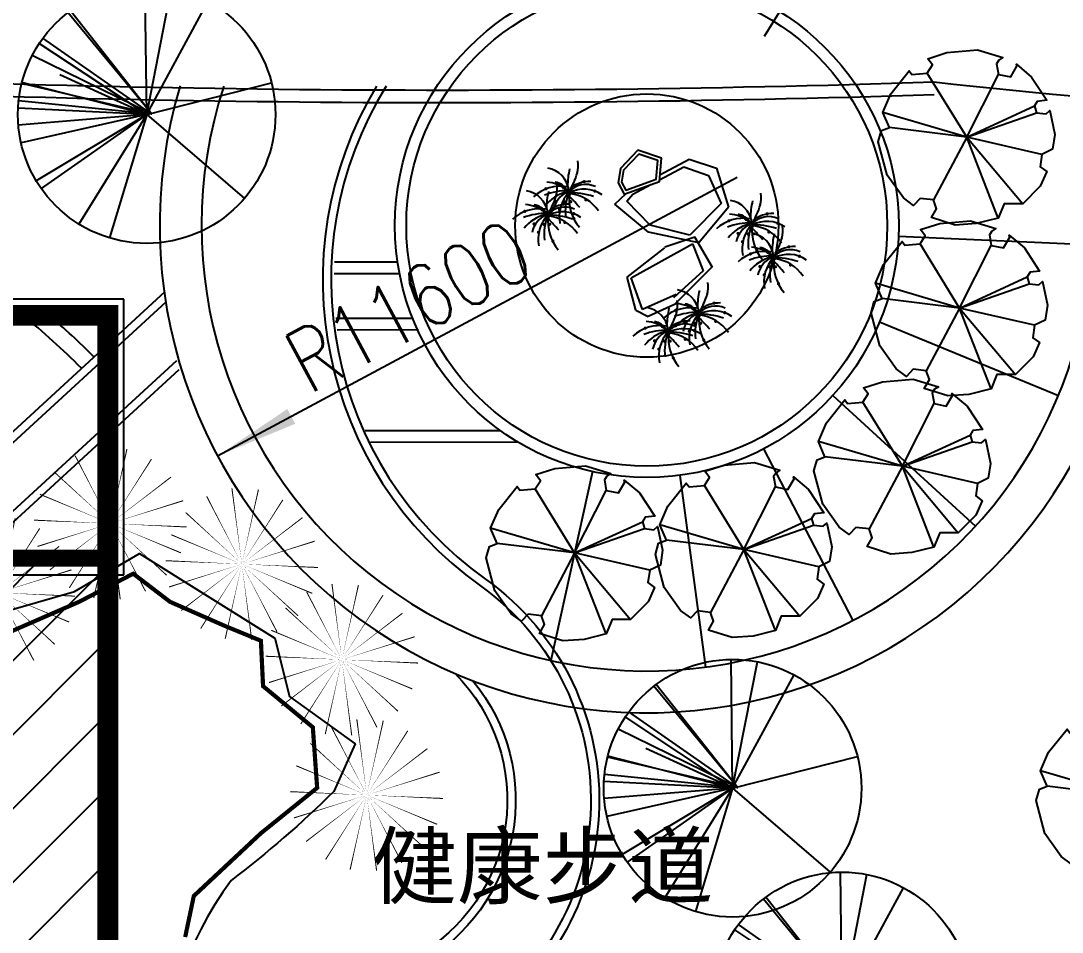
# Model space of a CAD drawing. Extents: x 116619 to 413619, y -387877 to -177877.
# Drawn here: x 276959 to 301882, y -283038 to -261234 of the extents above; entities that cross this region are included whole.
import ezdxf

# ---------------------------------------------------------------- set-up
doc = ezdxf.new("R2010")
doc.units = 0
doc.header["$LTSCALE"] = 35
doc.header["$MEASUREMENT"] = 0
doc.linetypes.add('DASH_200', pattern=[0.7, 0.5, -0.2])
doc.layers.get('0').update_dxf_attribs({"linetype": 'CONTINUOUS'})
for name, color, linetype in [('FU', 7, 'CONTINUOUS'), ('LA-POOLS', 132, 'CONTINUOUS'), ('LA-ROCKS', 42, 'CONTINUOUS'), ('LAYER1', 160, 'CONTINUOUS'), ('LAYER11', 50, 'CONTINUOUS'), ('PUB_DIM', 3, 'CONTINUOUS'), ('PUB_TEXT', 7, 'CONTINUOUS'), ('TREE', 84, 'CONTINUOUS'), ('YJ', 31, 'CONTINUOUS'), ('YJ1', 7, 'CONTINUOUS'), ('新路', 21, 'CONTINUOUS')]:
    doc.layers.add(name, color=color, linetype=linetype)
doc.styles.add('DIM_FONT', font='SIMPLEX.shx', dxfattribs={"width": 0.8})
doc.styles.add('HZ1', font='simhei.ttf')

# ---------------------------------------------------------------- blocks, each defined once
blk = doc.blocks.new('TREE1')
at = {"layer": 'TREE', "ltscale": 200}
for p, q in [((196.6270091500483, 118.3983444665791), (958.0141648878343, 4309.183757203224)), ((196.6270091422484, 118.398344505229), (-2794.456173498707, 3150.858430103224)), ((196.6270091554034, 118.3983444724581), (4336.100079659838, 1121.969704664894)), ((196.6270177267725, 118.3983442675089), (-4060.454977102112, -21.76491311425343)), ((196.6270177267143, 118.3983442675089), (-3824.565517704468, -1286.024468790623)), ((196.627009150805, 118.3983444793848), (-3452.30805945769, -2078.796603985014)), ((100.2623868038645, 255.8389014034183), (-1486.916355925845, -3794.155107475352)), ((100.2623868038645, 255.8389014034183), (-1393.429465544701, -3833.071405344759)), ((100.2623868038645, 255.8389014034183), (-246.1963523110608, -4117.909038967104)), ((196.6270091505721, 118.398344474961), (-38.03785227955086, -4134.521262015798)), ((100.2623868038645, 255.8389014034183), (423.6535145242233, -4134.935846759006)), ((100.2623868038645, 255.8389014034183), (1951.102663122234, -3762.865361598902)), ((100.2623868038645, 255.8389014034183), (1398.004664635111, -3968.052989551448)), ((196.6270091509796, 118.3983444744954), (1365.846712412254, -3977.36996708368)), ((196.6270091510378, 118.3983444746118), (2161.67729479901, -3660.61874351732)), ((196.6270091509796, 118.3983444744954), (2641.886052459246, -3369.16541660286)), ((196.6270091510378, 118.3983444744954), (3936.534364741005, -1920.102513525169)), ((196.6270091510378, 118.3983444744954), (4071.320354574767, -1650.540392562514)), ((196.6270091514452, 118.3983444737969), (518.7873531829682, -3020.630578807788)), ((196.6270091515617, 118.3983444725163), (4454.799805438844, 16.62794889882207)), ((196.6270091509796, 118.3983444744954), (3102.838756037934, -2995.494084418402))]:
    blk.add_line(p, q, dxfattribs=at)
blk.add_circle((196.6270091511542, 118.3983444746118), 4259.388779679558, dxfattribs=at)
blk = doc.blocks.new('2')
for p, q in [((-1.03609636425972e-08, 9.837094694375992e-09), (-68.9524859910016, 1678.33214586298)), ((-1.03609636425972e-08, 9.837094694375992e-09), (-1167.224906997202, 1352.376489206916)), ((-1.03609636425972e-08, 9.837094694375992e-09), (-1277.824617974969, 1221.762453086441)), ((-1.03609636425972e-08, 9.837094694375992e-09), (1494.832892336883, 1004.587669482804)), ((-1807.271183743243, 369.2444760354119), (-1.03609636425972e-08, 9.837094694375992e-09)), ((-1.03609636425972e-08, 9.837094694375992e-09), (-1879.089685473795, -893.2046650637058)), ((-1490.444621579139, -1446.562913428992), (-1.03609636425972e-08, 9.837094694375992e-09)), ((-1.03609636425972e-08, 9.837094694375992e-09), (100.9696429652104, -1695.170093550172)), ((-1.03609636425972e-08, 9.837094694375992e-09), (1779.648050310105, -559.8013749332749)), ((-1.03609636425972e-08, 9.837094694375992e-09), (2074.787512167779, -293.9034392897156))]:
    blk.add_line(p, q)
blk.add_lwpolyline([(1267.746959990589, 1645.455038877029), (629.0589028555551, 2006.862265282427), (0.2890181525144726, 2090.705721887876), (59.68932917575876, 1995.554219796031), (76.58963469881564, 1891.537084196985), (-68.95248599056504, 1678.332145862456), (-361.2328878195112, 1746.412654135434), (-391.5044131193717, 2041.210980124597), (-358.3244998261216, 2080.395190960786), (-816.5003752122866, 1952.505317088391), (-1378.579042923753, 1598.624167118862), (-1183.241917856751, 1478.072306512855), (-1167.224906997493, 1352.376489207207), (-1277.824617975013, 1221.762453086732), (-1496.160886992322, 1294.463496797369), (-1544.501226917811, 1402.676402501296), (-1889.956794065947, 932.6916103522526), (-1988.068579930463, 589.6177021349431), (-1807.271183742909, 369.2444760348299), (-1892.533791654219, 82.6160452796612), (-2083.793078714487, 42.68267529667355), (-2088.418728070887, -334.6531320327776), (-1879.089685474231, -893.2046650631819), (-1475.592967823904, -1077.840291285247), (-1490.444621578907, -1446.562913429283), (-1061.633418390207, -1787.23964472278), (-618.2824863221322, -2028.095010522229), (-31.12931245547952, -2099.125418928161), (-52.98665774003894, -1856.351062411442), (100.9696429646865, -1695.170093549357), (402.5660440915381, -1793.51985118672), (477.9607484462322, -2014.393881021068), (775.4566940386139, -1952.285118506348), (1357.9154250547, -1615.661142253724), (1878.639978840656, -980.0697803439689), (1921.425198779631, -702.280272659089), (1779.6480503106, -559.801374933857), (2074.787512168303, -293.9034392905887), (2083.77212106112, 191.9203395922668), (1911.12945997616, 876.3934278130764), (1814.163565686409, 823.8953650432522), (1494.83289233729, 1004.587669482105), (1461.938193482783, 1234.327332823537), (1623.474707503628, 1321.809743415564)], close=True)
at = {"style": 'DIM_FONT', "width": 0.8, "flags": 9}
for tag in ['XSIZE', 'YSIZE']:
    blk.add_attdef(tag, (-1.037551555782557e-08, 9.837094694375992e-09), '', height=0.35, rotation=319.7431607448266, dxfattribs=at)
blk = doc.blocks.new('M_F19')
at = {"const_width": 29.997}
for points in [[(268.7080528295992, 189.5246823612033, 1), (298.7110528295925, 189.5246823612033, 1)], [(-446.0820038316924, 82.30226051427235, 1), (-416.0790038316882, 82.30226051427235, 1)], [(-191.8093345468515, 156.4668311215355, 1), (-161.8063345468472, 156.4668311215355, 1)], [(-123.0610951829804, 98.83118613411352, 1), (-93.05809518297974, 98.83118613411352, 1)], [(-61.25954202660796, -8.391235712817434, 1), (-31.25654202661462, -8.391235712817434, 1)], [(-33.71233810031845, 49.24440927460455, 1), (-3.709338100325112, 49.24440927460455, 1)], [(-19.93873613717733, 16.33028782293695, 1), (10.06426386282692, 16.33028782293695, 1)], [(14.31561309290555, -0.1986377968969464, 1), (44.31861309290616, -0.1986377968969464, 1)], [(461.0593985062042, 8.137689907016465, 1), (491.0623985062048, 8.137689907016465, 1)], [(-281.1580916295134, -156.8641067153294, 1), (-251.1550916295128, -156.8641067153294, 1)], [(-95.63366170854351, -173.3930323351706, 1), (-65.63066170855018, -173.3930323351706, 1)], [(-13.11182038153493, -33.11275924857182, 1), (16.89117961846932, -33.11275924857182, 1)], [(7.488697337259509, -173.3930323351706, 1), (37.49169733725284, -173.3930323351706, 1)], [(289.3085705483827, -148.6715087994162, 1), (319.311570548387, -148.6715087994162, 1)], [(-205.5829365099999, -313.5295756337619, 1), (-175.5799365099992, -313.5295756337619, 1)], [(55.63641898233618, -486.7239701720391, 1), (85.63941898234043, -486.7239701720391, 1)]]:
    blk.add_lwpolyline(points, format="xyb", close=True, dxfattribs=at)
for centre, radius, start, end in [((-482.9476049698787, -9.366995773521921), 481.590292170942, 6.990448297876262, 78.02836256322455), ((1198.922633930124, 96.34765904088272), 1224.727740074601, 163.8561215232247, 179.1105149163876), ((-364.0624273419307, 515.2882468599455), 548.1530888286114, 342.9456350568751, 6.481377850901596), ((-479.6631429767804, -437.3135074485181), 647.0761581219064, 48.75809887789755, 83.86240095366526), ((-315.4999156218582, -111.3503274217328), 315.4465604040754, 28.89011928670217, 78.45792187995568), ((-1741.271413846636, 1043.621006615649), 2025.93579038022, 328.9872775939272, 340.3610108459401), ((-184.6246790750956, -610.5179731575663), 732.1080079143107, 78.55155098013316, 130.9815348713877), ((-55.34489215565918, -1222.577526333058), 1255.971122874843, 88.32856473930403, 108.7290030802688), ((104.3438884092575, -701.2951203766679), 728.2267695975378, 103.045235373428, 139.776625494149), ((154.9695312472904, -426.2726432152922), 475.875404494438, 114.0955767610405, 166.2953379553469), ((298.1803219250505, -285.4993274423141), 422.0224543355716, 62.9908582621707, 135.9101719540797), ((256.6452040341828, -536.2419319682922), 586.1115378131698, 53.32312996791644, 115.7632577042061), ((365.5584485565705, -390.9622622612733), 581.995294796342, 85.87406080653938, 126.9558399417119), ((450.0667731131434, -463.4394365845765), 649.3232523907575, 134.4860623050567, 189.3762174920274), ((778.5288632172087, -372.2509250680741), 863.8362127019741, 155.0887597473385, 185.9637238118709), ((-86.60310277417375, -1604.443387119136), 1605.401999270764, 70.52489667841802, 87.82436815328639), ((805.4092372159939, -148.5996439054143), 812.9823453502462, 171.2495824831473, 218.2332804430338), ((-3287.951766343682, -3108.005333478603), 4475.046511780242, 39.0487703031419, 42.67989976416857), ((-82.58800080557194, -736.4260957738588), 718.2576203812787, 31.31504884319343, 82.13779409021814)]:
    blk.add_arc(centre, radius, start, end)
at = {"width": 0.8, "flags": 9}
for tag in ['YSIZE', 'XSIZE']:
    blk.add_attdef(tag, (0, 0), '', height=0.5, dxfattribs=at)
blk = doc.blocks.new('U_B20AEB')
at = {"layer": 'LAYER1', "color": 96}
for points in [[(3.637978807091713e-12, 2.91038304567337e-11, 0, 20, 0), (-184.8422535748796, 1415.007987529869, 20, 20, 0)], [(3.637978807091713e-12, 2.91038304567337e-11, 0, 20, 0), (310.2663330081596, 1392.892338295263, 20, 20, 0)], [(3.637978807091713e-12, 2.91038304567337e-11, 0, 20, 0), (-657.6561363956826, 1266.452790174619, 20, 20, 0)], [(1.091393642127514e-11, 2.91038304567337e-11, 0, 20, 0), (767.9522207870286, 1202.773316160718, 20, 20, 0)], [(3.637978807091713e-12, 2.91038304567337e-11, 0, 20, 0), (-1051.146983196297, 965.144695471754, 20, 20, 0)], [(1.091393642127514e-11, 2.91038304567337e-11, 0, 20, 0), (1133.011736971293, 867.5820810535661, 20, 20, 0)], [(3.637978807091713e-12, 2.91038304567337e-11, 0, 20, 0), (-1317.853990546177, 547.4259064763173, 20, 20, 0)], [(-3.637978807091713e-12, 2.91038304567337e-11, 0, 20, 0), (1361.413316204442, 427.7476428235386, 20, 20, 0)], [(1.091393642127514e-11, 2.91038304567337e-11, 0, 20, 0), (-1425.608357182708, 63.67947401394485, 20, 20, 0)], [(-3.637978807091713e-12, 2.91038304567337e-11, 0, 20, 0), (-1361.413316204478, -427.7476428234804, 20, 20, 0)], [(-3.637978807091713e-12, 2.91038304567337e-11, 0, 20, 0), (-1133.011736971301, -867.5820810535079, 20, 20, 0)], [(1.091393642127514e-11, 2.91038304567337e-11, 0, 20, 0), (-767.9522207870214, -1202.773316160645, 20, 20, 0)], [(1.091393642127514e-11, 2.91038304567337e-11, 0, 20, 0), (-310.2663330081596, -1392.892338295205, 20, 20, 0)], [(3.637978807091713e-12, 2.91038304567337e-11, 0, 20, 0), (1425.608357182722, -63.67947401388665, 20, 20, 0)], [(3.637978807091713e-12, 2.91038304567337e-11, 0, 20, 0), (1317.853990546184, -547.4259064762591, 20, 20, 0)], [(3.637978807091713e-12, 2.91038304567337e-11, 0, 20, 0), (1051.146983196304, -965.1446954716957, 20, 20, 0)], [(3.637978807091713e-12, 2.91038304567337e-11, 0, 20, 0), (657.6561363956898, -1266.452790174561, 20, 20, 0)], [(3.637978807091713e-12, 2.91038304567337e-11, 0, 20, 0), (184.8422535748869, -1415.007987529825, 20, 20, 0)]]:
    blk.add_lwpolyline(points, format="xyseb", dxfattribs=at)
at = {"flags": 9}
for tag in ['YSIZE', 'XSIZE']:
    blk.add_attdef(tag, (0, 0), '', height=0.5, dxfattribs=at)
blk = doc.blocks.new('A$C4174490C')
at = {"layer": 'LAYER1', "xscale": 0.00128, "yscale": 0.00128, "zscale": 0.00128}
blk.add_blockref('U_B20AEB', (1.825350721122959, 1.812876843738195), dxfattribs=at)
blk = doc.blocks.new('_ARROW')
blk.add_solid([(0, 0), (-1, 0.1), (-1, -0.1)])

msp = doc.modelspace()

# ---------------------------------------------------------------- hatches: boundary and pattern name
h = msp.add_hatch()
h.set_pattern_fill('ANSI31', color=256, scale=10000, style=0)
h.set_pattern_definition([(45, (0, 0), (-883.8834764831844, 883.8834764831845), [])])
h.paths.add_polyline_path([(236966.8906804842, -300379.5818405207), (245580.5499667004, -300379.5818405207), (245580.5499667004, -304519.5818405207), (236966.8906804842, -304519.5818405207)], flags=16)
h.paths.add_polyline_path([(279020.709975531, -268289.8483860219), (276120.1891458838, -268289.8483860219), (276120.1891458839, -274089.8483860238), (279020.7099755313, -274089.8483860237)], flags=16)
edge = h.paths.add_edge_path()
edge.add_line((276340.9290412129, -304679.5818405189), (279040.4866071889, -304679.5818405187))
edge.add_line((279040.4866071889, -304679.5818405187), (279040.4866071665, -268279.5818404977))
edge.add_line((279040.4866071665, -268279.5818404977), (241440.4866197506, -268278.8939743255))
edge.add_line((241440.4866197506, -268278.8939743255), (241524.684223327, -282103.403305457))
edge.add_line((241531.6832244877, -282103.403305457), (234940.5499667004, -282103.403305457))
edge.add_line((235090.5499667004, -293152.9041258792), (235090.5499667004, -282103.403305457))
edge.add_arc((239503.4084698582, -290819.1292220159), 5009.883529452485, 208.6992558960674, 240.9000647453393, ccw=False)
edge.add_line((236940.5499667004, -304633.6736457556), (279040.4866071889, -304633.673645753))
edge.add_line((273040.9657775193, -270679.5818404977), (275720.189145884, -270679.5818404977))
edge.add_line((273040.9657775193, -270679.5818404977), (273040.9657775193, -268261.1876349944))

# ---------------------------------------------------------------- linework, layer by layer
for p, q in [((279420.709975531, -267889.8483860219), (275720.189145884, -267889.8483860219)), ((279420.7099755313, -274489.8483860236), (279420.709975531, -267889.8483860219)), ((275720.189145884, -274489.8483860238), (279420.7099755313, -274489.8483860236))]:
    msp.add_line(p, q)
at = {"linetype": 'DASH_200', "const_width": 500}
msp.add_lwpolyline([(276340.9290412129, -304679.5818405189), (279040.4866071889, -304679.5818405187), (279040.4866071665, -268279.5818404977), (279040.4866071665, -268279.5818404977), (241440.4866197506, -268278.8939743255), (241524.684223327, -282103.403305457)], dxfattribs=at)
at = {"const_width": 400}
msp.add_lwpolyline([(279020.709975531, -268289.8483860219), (276120.1891458838, -268289.8483860219), (276120.1891458839, -274089.8483860238), (279020.7099755313, -274089.8483860237)], close=True, dxfattribs=at)
at = {"layer": 'FU'}
for p, q in [((280404.0965433801, -267715.1986080107), (270111.1610759603, -277164.8465283515)), ((280429.2854764139, -267963.576948402), (270261.2272635983, -277298.5786540711)), ((280684.3293519564, -269367.1380688019), (271077.0994898125, -278187.259401201)), ((280741.8758513072, -269585.8098585022), (271197.5479660563, -278348.1826956348))]:
    msp.add_line(p, q, dxfattribs=at)
for points in [[(285469.7873425987, -262795.7640322652, 0.3914553883153046), (287960.7530735694, -274751.6290836446, -0.5512939230891795), (287364.724443052, -285378.8276568893, 0.5247180161806456), (286386.7052186448, -295404.1846452579, 0.5247180161806456)], [(285704.8305921834, -262794.4999361262, 0.3954635371394112), (288076.8218137994, -274588.754753124, -0.5512939230892018), (287461.8528797626, -285553.6591951828, 0.5288104446854671), (286574.0523792095, -295300.0157832112, 0.5288104446854671)], [(287352.818565432, -276849.4283070676, -0.4974136776365351), (286393.4400759358, -283630.512273958, 0.5032320587540877), (284686.5895214267, -296561.4381400924)], [(287778.1719887257, -277021.7015357316, -0.4684127588428314), (286490.5685126446, -283805.3438122533, 0.5042661005604012), (284844.5522891134, -296435.9479723517)]]:
    msp.add_lwpolyline(points, format="xyb", dxfattribs=at)
for radius in [6028.653187328874, 5755.432216610629, 3150.000000000038]:
    msp.add_circle((291941.1339684215, -266131.8380209222), radius, dxfattribs=at)
for centre, radius, start, end in [((291941.1339684215, -266131.8380209222), 11658.4467144748, 163.3436814684192, 14.92049469979515), ((291941.1339684215, -266131.8380209222), 10658.4467144748, 161.7641936127132, 16.90199321536944), ((265388.4834138466, -282562.9878114477), 18412.8, 44.9901099323767, 50.87166724020408), ((265388.4834138466, -282562.9878114477), 18816, 44.93788024937183, 49.38588382706236)]:
    msp.add_arc(centre, radius, start, end, dxfattribs=at)
at = {"layer": 'LA-POOLS'}
msp.add_lwpolyline([(271910.3509223238, -279572.1616939362), (274160.3977057189, -278392.2321528476), (275884.4144689888, -275561.9383698497), (278240.4944067616, -274884.8254691642), (279795.4667614065, -273978.8855849896), (283037.3743693884, -276005.8185144216), (283386.6514401119, -277400.4676677641), (284957.1854911596, -278533.4630497731), (284451.6728847008, -279669.0253246203)], dxfattribs=at)
at = {"layer": 'LA-POOLS', "const_width": 100}
msp.add_lwpolyline([(276334.5450075902, -276013.8326395527), (278354.3190761227, -275134.0791664179), (279649.022888111, -274461.338099245), (280529.4545919355, -275134.0791664179), (281824.1960308254, -275703.3249755464), (282704.5901077464, -276065.5802685749), (282756.3647145461, -277152.3242578059), (283947.5193129443, -278135.572988987), (284051.1061534379, -279584.5941611063), (282704.5901077464, -280671.3381503392), (281099.1257742886, -282172.0850616246), (280891.989720203, -283155.3337928038)], dxfattribs=at)
at = {"layer": 'LA-POOLS'}
msp.add_lwpolyline([(284451.6728847008, -279669.0253246203, -0.03293322301792967), (281990.4140199367, -281799.8419869449, 0.3280945087142055), (281996.8569839802, -291884.7135434486, -0.352862237185272), (281676.411598878, -299204.5878258497, 0.1761528115497446), (279676.0804189667, -304309.3440942392)], format="xyb", dxfattribs=at)
at = {"layer": 'LA-ROCKS'}
for p, q in [((292255.2968493678, -264920.4586571022), (292956.2449050631, -264542.1982789948)), ((292956.2449050631, -264542.1982789948), (293611.1964294073, -264763.0259415554)), ((292244.7485497054, -265039.6960891112), (292830.4614976337, -264724.6444418278)), ((292830.4614976337, -264724.6444418278), (293415.3355548137, -264935.6114076426)), ((293611.1964294073, -264763.0259415554), (293895.0818519301, -265689.3369724484)), ((291608.5847660656, -265381.8849525732), (292036.9023691787, -265151.4953617452)), ((293415.3355548137, -264935.6114076426), (293720.7880578776, -265607.6247900446)), ((291174.6393988091, -265621.0404833518), (291443.2264758584, -265367.7053349065)), ((291461.6299961967, -265551.4068509319), (291608.5847660656, -265381.8849525732)), ((291980.5160748769, -266291.9919647474), (291174.6393988091, -265621.0404833518)), ((292018.2535847456, -266125.7479320911), (291461.6299961967, -265551.4068509319)), ((293720.7880578776, -265607.6247900446), (292971.4834080554, -266359.9555547289)), ((293895.0818519301, -265689.3369724484), (293188.000808947, -266547.6812499827)), ((292971.4834080554, -266359.9555547289), (292018.2535847456, -266125.7479320911)), ((293188.000808947, -266547.6812499827), (291980.5160748769, -266291.9919647474)), ((291472.6665770144, -267369.5405632852), (292371.7696544267, -266661.7412639561)), ((291568.3616594619, -267380.4656856454), (293034.3276151366, -266566.0352212244)), ((293034.3276151366, -266566.0352212244), (293292.5786622677, -267213.009103566)), ((293509.1738258292, -267109.443692062), (292630.6173431808, -268000.545668131)), ((291678.3539200591, -268152.5346068856), (291472.6665770144, -267369.5405632852)), ((291840.7071226888, -268137.1096726697), (291568.3616594619, -267380.4656856454)), ((293290.872721835, -267216.2088674803), (292581.6669235178, -267857.9570737647)), ((292642.4134557896, -267782.5084839378), (291840.7071226888, -268137.1096726697)), ((291678.3539200591, -268152.5346068856), (291971.37243527, -268304.8563819911)), ((292678.7597680218, -267991.9732906464), (291971.37243527, -268304.8563819911))]:
    msp.add_line(p, q, dxfattribs=at)
for points in [[(291252.2658574414, -265106.9268398006), (291396.8636656236, -265384.5901403539), (292241.4482879806, -265077.0020765904), (292290.9130333718, -264517.8551608846), (291729.5677143969, -264328.5999868754), (291307.2597286366, -264769.1217504479)], [(291336.5373477321, -265093.3815874159), (291435.8942321166, -265284.1712044589), (292165.3048242778, -265018.5282057524), (292204.608833883, -264574.2377201915), (291752.4384971205, -264421.7904246077), (291383.1603772398, -264806.995190097)]]:
    msp.add_lwpolyline(points, close=True, dxfattribs=at)
msp.add_lwpolyline([(293502.7790074367, -267121.7456284408), (293088.2441824637, -266409.2231299821), (292372.901177818, -266649.6976847909)], dxfattribs=at)
at = {"layer": 'PUB_DIM'}
for p, q in [((300199.7571948694, -252828.3762190594), (294749.4069397908, -261608.1115862097)), ((281667.8638907089, -271643.5801869368), (294105.1870305772, -264970.7955853639))]:
    msp.add_line(p, q, dxfattribs=at)
at = {"layer": 'YJ'}
for p, q in [((297964.3023162102, -266388.9417106829), (302589.8836795756, -266586.3882981135)), ((285976.72742845, -267009.6272206055), (284468.0536724213, -267010.5910733136)), ((286024.0694306471, -267286.3970315129), (284458.4197460812, -267287.3972846691)), ((286336.7309901082, -268353.39749791), (284501.1427173908, -268354.5702078617)), ((286476.0739609323, -268630.1085317727), (284533.0870780348, -268631.3498559238)), ((297513.1261777683, -268433.4813625527), (301792.2201416349, -270201.0624646243)), ((296389.8855450302, -270200.4088587845), (299806.3702248932, -273324.9281080852)), ((288440.5518091975, -271040.0539696774), (285200.0067918147, -271042.1242702168)), ((288864.9220576994, -271316.5829069721), (285325.6736707267, -271318.8440413823)), ((294730.0598155766, -271476.6066662568), (296871.8567368019, -275581.200928208)), ((290642.0240540433, -272018.8553203233), (289644.3533494643, -276539.8774693758)), ((292733.848468792, -272108.146494721), (293342.6253131223, -276697.741123965))]:
    msp.add_line(p, q, dxfattribs=at)
at = {"layer": '新路'}
for centre, radius, start, end in [((287054.3161134021, 95133.62525651208), 358023.1555873821, 266.6978107583934, 271.8815974034642), ((287054.3161134021, 95133.62525651208), 358323.1555873821, 266.6977705627204, 271.8815974034642), ((322426.031531059, -45705.98655704533), 218271.8692032541, 263.7886191612766, 267.782750066347)]:
    msp.add_arc(centre, radius, start, end, dxfattribs=at)

# ---------------------------------------------------------------- block references
at = {"layer": 'LAYER11', "xscale": 1.29, "yscale": 1.29, "zscale": 1.29, "rotation": 1.947576652855792}
for p in [(290083.1752257786, -265338.9114647843), (289578.9269197689, -265878.7434398955), (294461.3906209383, -266107.2291800146), (294980.9706010096, -266897.9185267807), (293191.3878257151, -268246.9444600783), (292461.5554451998, -268674.6811555339)]:
    msp.add_blockref('M_F19', p, dxfattribs=at)
at = {"layer": 'PUB_DIM', "xscale": 2000, "yscale": 2000, "zscale": 2000, "rotation": 208.214133031}
msp.add_blockref('_ARROW', (281667.8638907089, -271643.5801869368), dxfattribs=at)
at = {"layer": 'TREE', "ltscale": 200, "xscale": 0.7237113402061854, "yscale": 0.7237113402061854, "zscale": 0.7237113402061854, "rotation": 239.6230468437757}
for p in [(279968.9698510196, -263309.8852169814), (273419.6145993032, -263592.8525604276), (293992.688457984, -279426.8166760984), (296613.0137420809, -284518.4244421042)]:
    msp.add_blockref('TREE1', p, dxfattribs=at)
at = {"layer": 'TREE', "extrusion": (0, 0, -1), "zscale": -1, "rotation": 24.49028668138464}
for p in [(-299596.892175025, -264017.2973480739), (-299424.4370722558, -268105.7806196886), (-298056.4699282227, -271890.8866191768), (-294261.7797417028, -273885.927937118), (-290212.3707223786, -273965.8627045291), (-303374.9380124619, -279772.707211466)]:
    msp.add_blockref('2', p, dxfattribs=at)
at = {"layer": 'YJ1', "xscale": 1000, "yscale": 1000, "zscale": 1000}
for p in [(277276.2587664988, -275074.6146164737), (280422.7392000798, -276044.8339614149), (274602.0460150671, -276730.0093128096), (282816.2998408574, -278330.6690568433), (283411.8819617808, -281570.5939202287)]:
    msp.add_blockref('A$C4174490C', p, dxfattribs=at)

# ---------------------------------------------------------------- texts
at = {"layer": 'PUB_DIM', "style": 'DIM_FONT', "width": 0.8}
msp.add_text('R11600', height=1500, rotation=28.214133031, dxfattribs=at).set_placement((283856.3507709428, -270185.9610948238))
at = {"layer": 'PUB_TEXT', "style": 'HZ1'}
msp.add_text('健康步道', height=1500, dxfattribs=at).set_placement((285352.2535183206, -282205.3211281355))

doc.saveas('drawing.dxf')
